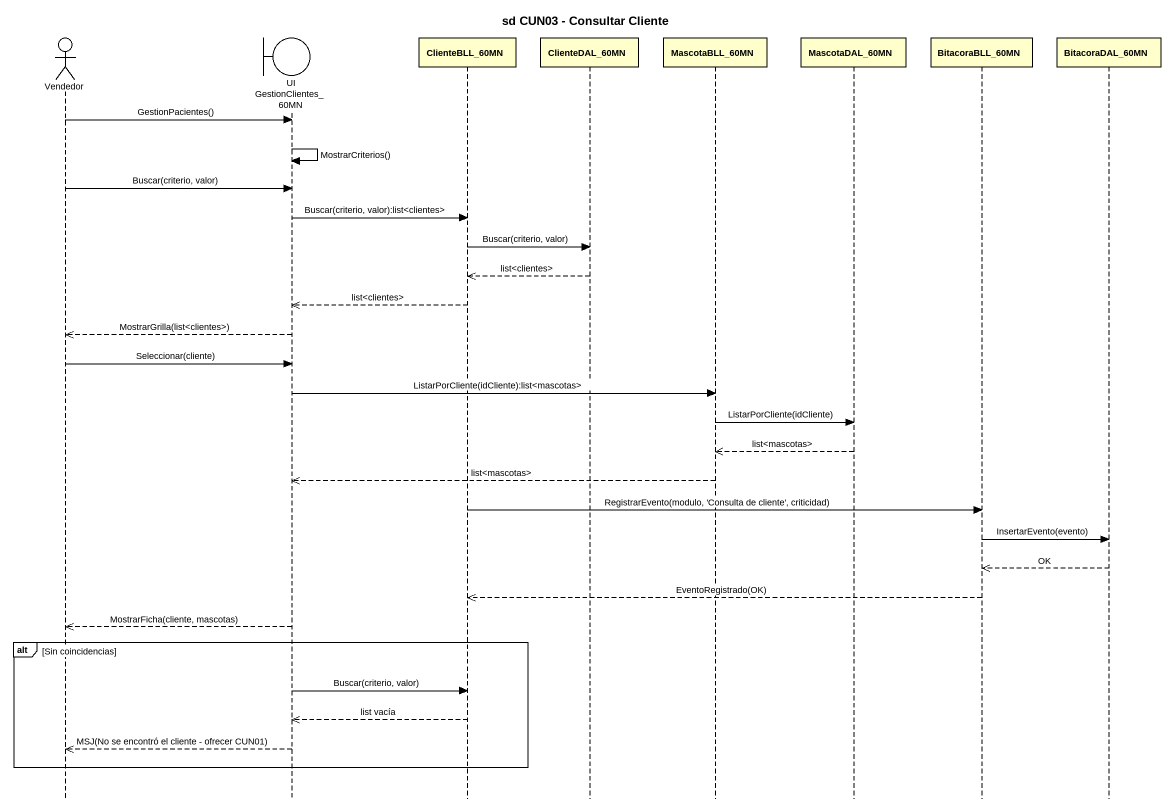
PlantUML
@startuml
title sd CUN03 - Consultar Cliente
hide footbox
actor Vendedor
boundary "UI GestionClientes_60MN" as UI_GestionClientes_60MN
participant ClienteBLL_60MN
participant ClienteDAL_60MN
participant MascotaBLL_60MN
participant MascotaDAL_60MN
participant BitacoraBLL_60MN
participant BitacoraDAL_60MN

Vendedor -> UI_GestionClientes_60MN : GestionPacientes()
UI_GestionClientes_60MN -> UI_GestionClientes_60MN : MostrarCriterios()
Vendedor -> UI_GestionClientes_60MN : Buscar(criterio, valor)
UI_GestionClientes_60MN -> ClienteBLL_60MN : Buscar(criterio, valor):list<clientes>
ClienteBLL_60MN -> ClienteDAL_60MN : Buscar(criterio, valor)
ClienteDAL_60MN -->> ClienteBLL_60MN : list<clientes>
ClienteBLL_60MN -->> UI_GestionClientes_60MN : list<clientes>
UI_GestionClientes_60MN -->> Vendedor : MostrarGrilla(list<clientes>)
Vendedor -> UI_GestionClientes_60MN : Seleccionar(cliente)
UI_GestionClientes_60MN -> MascotaBLL_60MN : ListarPorCliente(idCliente):list<mascotas>
MascotaBLL_60MN -> MascotaDAL_60MN : ListarPorCliente(idCliente)
MascotaDAL_60MN -->> MascotaBLL_60MN : list<mascotas>
MascotaBLL_60MN -->> UI_GestionClientes_60MN : list<mascotas>
ClienteBLL_60MN -> BitacoraBLL_60MN : RegistrarEvento(modulo, 'Consulta de cliente', criticidad)
BitacoraBLL_60MN -> BitacoraDAL_60MN : InsertarEvento(evento)
BitacoraDAL_60MN -->> BitacoraBLL_60MN : OK
BitacoraBLL_60MN -->> ClienteBLL_60MN : EventoRegistrado(OK)
UI_GestionClientes_60MN -->> Vendedor : MostrarFicha(cliente, mascotas)
alt Sin coincidencias
  UI_GestionClientes_60MN -> ClienteBLL_60MN : Buscar(criterio, valor)
  ClienteBLL_60MN -->> UI_GestionClientes_60MN : list vacía
  UI_GestionClientes_60MN -->> Vendedor : MSJ(No se encontró el cliente - ofrecer CUN01)
end
@enduml
